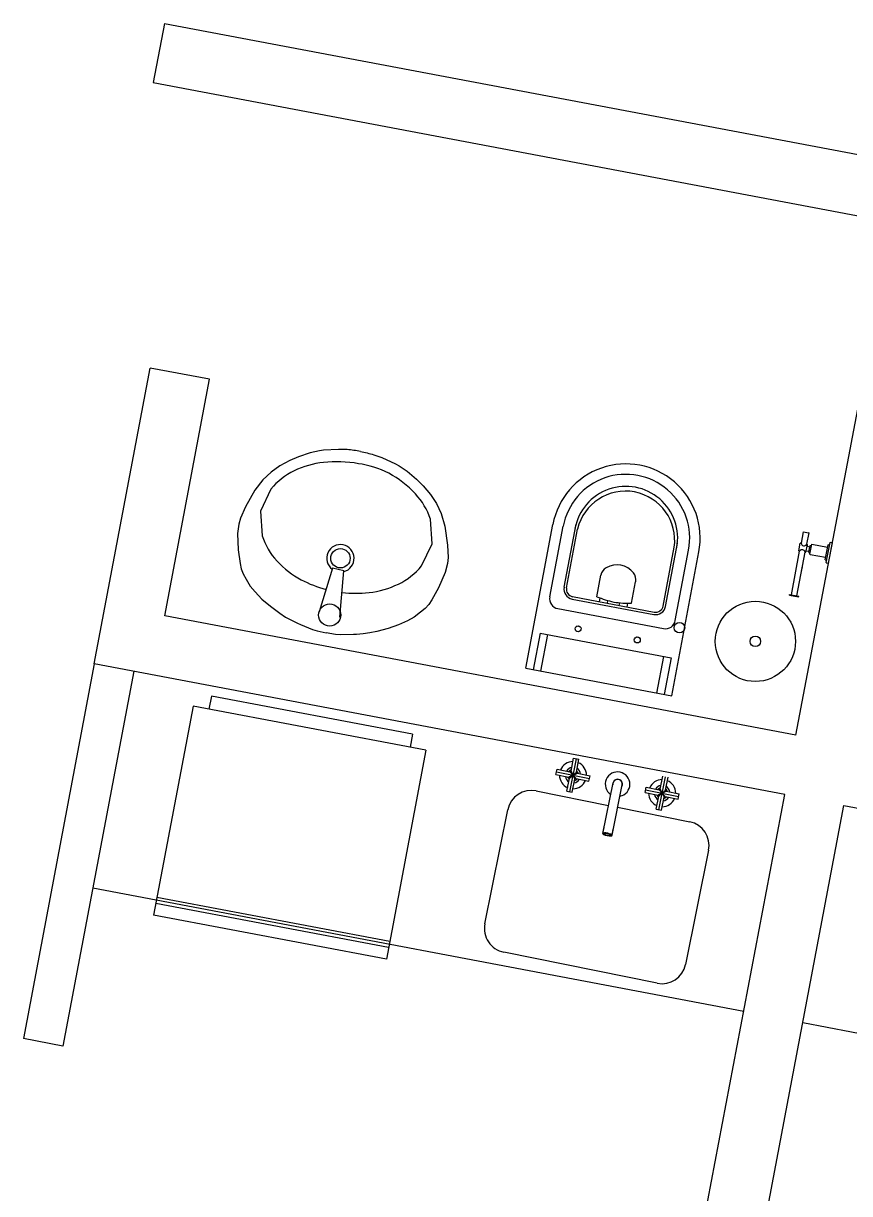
# Model space of a CAD drawing. Header units: inches. Extents: x -18604 to 2753, y -9056 to 3482.
# Drawn here: x -2072.7 to -1867, y -4151.5 to -3860 of the extents above; entities that cross this region are included whole.
import ezdxf

# ---------------------------------------------------------------- set-up
doc = ezdxf.new("R2010")
doc.units = ezdxf.units.IN
doc.linetypes.add('CONTINU', pattern=[0])
for name, color, linetype in [('Linha Fina', 253, 'Continuous'), ('MOVEIS', 2, 'Continuous'), ('Parede', 6, 'Continuous'), ('Parede Baixo', 4, 'Continuous')]:
    doc.layers.add(name, color=color, linetype=linetype)

msp = doc.modelspace()

# ---------------------------------------------------------------- linework, layer by layer
at = {"layer": 'Linha Fina'}
for p, q in [((-1878.53, -3986.65, -1754.51), (-1879.07, -3989.54, -1754.51)), ((-1877.15, -3986.91, -1754.51), (-1877.7, -3989.8, -1754.51)), ((-1877.15, -3986.91, -1754.51), (-1877.7, -3989.8, -1754.51)), ((-1879.63, -3991.42, -1754.51), (-1879.28, -3989.55, -1754.51)), ((-1879.22, -3989.51, -1754.51), (-1879.07, -3989.54, -1754.51)), ((-1877.87, -3991.75, -1754.51), (-1877.51, -3989.89, -1754.51)), ((-1877.7, -3989.8, -1754.51), (-1877.55, -3989.83, -1754.51)), ((-1877.53, -3990.26, -1754.51), (-1876.89, -3990.39, -1754.51)), ((-1877.16, -3991.79, -1754.51), (-1876.84, -3990.12, -1754.51)), ((-1876.89, -3992.24, -1754.51), (-1876.42, -3989.79, -1754.51)), ((-1876.78, -3990.08, -1754.51), (-1876.54, -3990.12, -1754.51)), ((-1876.37, -3989.75, -1754.51), (-1872.49, -3990.48, -1754.51)), ((-1873.08, -3993.63, -1754.51), (-1872.37, -3989.89, -1754.51)), ((-1872.81, -3994.34, -1754.51), (-1871.86, -3989.33, -1754.51)), ((-1872.32, -3989.85, -1754.51), (-1872.02, -3989.91, -1754.51)), ((-1872.23, -3994.5, -1754.51), (-1871.26, -3989.39, -1754.51)), ((-1871.8, -3989.29, -1754.51), (-1871.26, -3989.39, -1754.51)), ((-1881.5, -4002.35, -1754.51), (-1879.45, -3991.51, -1754.51)), ((-1880.12, -4002.61, -1754.51), (-1878.07, -3991.77, -1754.51)), ((-1879.59, -3991.48, -1754.51), (-1879.45, -3991.51, -1754.51)), ((-1878.07, -3991.77, -1754.51), (-1877.92, -3991.79, -1754.51)), ((-1877.75, -3991.39, -1754.51), (-1877.11, -3991.52, -1754.51)), ((-1877.12, -3991.84, -1754.51), (-1876.87, -3991.89, -1754.51)), ((-1876.85, -3992.3, -1754.51), (-1872.97, -3993.04, -1754.51)), ((-1878.97, -3996.52, -1754.51), (-1878.76, -3995.39, -1754.51)), ((-1873.04, -3993.68, -1754.51), (-1872.75, -3993.74, -1754.51)), ((-1872.77, -3994.4, -1754.51), (-1872.23, -3994.5, -1754.51)), ((-1881.97, -4002.49, -1754.51), (-1881.93, -4002.27, -1754.51)), ((-1881.97, -4002.49, -1754.51), (-1879.68, -4002.92, -1754.51)), ((-1881.93, -4002.27, -1754.51), (-1879.64, -4002.7, -1754.51)), ((-1879.68, -4002.92, -1754.51), (-1879.64, -4002.7, -1754.51)), ((-1934.06, -4010.32, -1754.51), (-1934.91, -4010.16, -1754.51)), ((-1919.32, -4013.11, -1754.51), (-1920.17, -4012.95, -1754.51))]:
    msp.add_line(p, q, dxfattribs=at)
at = {"layer": 'Linha Fina', "linetype": 'CONTINU'}
for p in [(-1878.53, -3986.65, -1754.51), (-1877.25, -3986.89, -1754.51)]:
    msp.add_line(p, (-1877.15, -3986.91, -1754.51), dxfattribs=at)
at = {"layer": 'Linha Fina', "color": 253, "lineweight": 0}
for p, q in [((-1881.5, -4002.35, -1754.51), (-1881.09, -4000.19, -1754.51)), ((-1879.71, -4000.45, -1754.51), (-1880.12, -4002.61, -1754.51)), ((-1881.97, -4002.49, -1754.51), (-1881.93, -4002.27, -1754.51)), ((-1879.68, -4002.92, -1754.51), (-1881.97, -4002.49, -1754.51)), ((-1881.93, -4002.27, -1754.51), (-1881.5, -4002.35, -1754.51)), ((-1880.12, -4002.61, -1754.51), (-1879.64, -4002.7, -1754.51)), ((-1879.64, -4002.7, -1754.51), (-1879.68, -4002.92, -1754.51))]:
    msp.add_line(p, q, dxfattribs=at)
at = {"layer": 'Linha Fina'}
for radius in [10, 1.31]:
    msp.add_circle((-1890.46, -4013.97, -1754.51), radius, dxfattribs=at)
for centre, radius, start, end in [((-1879.23, -3989.56, -1754.51), 0.05, 79.2862, 169.2862), ((-1878.34, -3989.43, -1754.51), 0.74, 188.212, 330.3605), ((-1877.52, -3990.22, -1754.51), 0.05, 169.2862, 259.2862), ((-1877.56, -3989.88, -1754.51), 0.05, 349.2862, 79.2862), ((-1876.79, -3990.12, -1754.51), 0.05, 79.2862, 169.2862), ((-1876.55, -3990.17, -1754.51), 0.05, 349.2862, 79.2862), ((-1876.38, -3989.8, -1754.51), 0.05, 79.2862, 169.2862), ((-1872.32, -3989.9, -1754.51), 0.05, 79.2862, 169.2862), ((-1872.01, -3989.86, -1754.51), 0.05, 259.2862, 349.2862), ((-1871.81, -3989.34, -1754.51), 0.05, 79.2862, 169.2862), ((-1879.58, -3991.43, -1754.51), 0.05, 169.2862, 259.2862), ((-1878.8, -3991.87, -1754.51), 0.74, 8.212, 150.3605), ((-1877.91, -3991.74, -1754.51), 0.05, 259.2862, 349.2862), ((-1877.76, -3991.44, -1754.51), 0.05, 79.2862, 169.2862), ((-1877.11, -3991.8, -1754.51), 0.05, 169.2862, 259.2862), ((-1876.84, -3992.25, -1754.51), 0.05, 169.2862, 259.2862), ((-1876.86, -3991.84, -1754.51), 0.05, 259.2862, 349.2862), ((-1873.03, -3993.64, -1754.51), 0.05, 169.2862, 259.2862), ((-1872.76, -3994.35, -1754.51), 0.05, 169.2862, 259.2862), ((-1872.75, -3993.79, -1754.51), 0.05, 349.2862, 79.2862)]:
    msp.add_arc(centre, radius, start, end, dxfattribs=at)
at = {"layer": 'MOVEIS'}
for p, q in [((-1947.66, -4020.69, -1754.51), (-1940.87, -3984.83, -1754.51)), ((-1941.64, -4002.89, -1754.51), (-1938.32, -3985.31, -1754.51)), ((-1938.09, -4000.51, -1754.51), (-1935.11, -3984.76, -1754.51)), ((-1937.5, -4000.62, -1754.51), (-1934.73, -3985.99, -1754.51)), ((-1913.43, -4005.18, -1754.51), (-1910.66, -3990.54, -1754.51)), ((-1912.84, -4005.29, -1754.51), (-1909.86, -3989.54, -1754.51)), ((-1911.3, -4027.57, -1754.51), (-1904.52, -3991.71, -1754.51)), ((-1910.4, -4008.8, -1754.51), (-1907.07, -3991.22, -1754.51)), ((-1995.74, -3995.75, -1754.51), (-1999.11, -4006.59, -1754.51)), ((-1992.95, -3996.41, -1754.51), (-1995.74, -3995.75, -1754.51)), ((-1993.9, -4007.98, -1754.51), (-1992.95, -3996.41, -1754.51)), ((-1929.93, -4002.86, -1754.51), (-1928.92, -3997.48, -1754.51)), ((-1921.29, -4004.49, -1754.51), (-1920.27, -3999.11, -1754.51)), ((-1936.1, -4003.43, -1754.51), (-1915.76, -4007.28, -1754.51)), ((-1935.99, -4002.84, -1754.51), (-1915.65, -4006.69, -1754.51)), ((-1929.26, -4004.12, -1754.51), (-1929.08, -4003.19, -1754.51)), ((-1927.29, -4004.49, -1754.51), (-1927.16, -4003.82, -1754.51)), ((-1924.34, -4005.05, -1754.51), (-1924.22, -4004.37, -1754.51)), ((-1922.38, -4005.42, -1754.51), (-1922.2, -4004.49, -1754.51)), ((-1939.65, -4005.81, -1754.51), (-1913.32, -4010.8, -1754.51)), ((-1944.08, -4011.9, -1754.51), (-1945.81, -4021.04, -1754.51)), ((-1944.08, -4011.9, -1754.51), (-1911.42, -4018.08, -1754.51)), ((-1942.2, -4012.26, -1754.51), (-1943.93, -4021.4, -1754.51)), ((-1913.31, -4017.72, -1754.51), (-1915.04, -4026.86, -1754.51)), ((-1911.42, -4018.08, -1754.51), (-1913.15, -4027.22, -1754.51)), ((-1947.66, -4020.69, -1754.51), (-1911.3, -4027.57, -1754.51)), ((-2025.92, -4027.62, -1691.07), (-2026.53, -4030.86, -1691.07)), ((-1975.81, -4037.1, -1691.07), (-2025.92, -4027.62, -1691.07)), ((-2030.46, -4030.12, -1691.07), (-2040.31, -4082.19, -1691.07)), ((-1972.49, -4041.09, -1691.07), (-2030.46, -4030.12, -1691.07)), ((-1975.81, -4037.1, -1691.07), (-1976.42, -4040.34, -1691.07)), ((-1972.49, -4041.09, -1691.07), (-1982.34, -4093.16, -1691.07)), ((-1940.11, -4047.14, -1754.51), (-1939.85, -4045.81, -1754.51)), ((-1939.85, -4045.81, -1754.51), (-1936.63, -4046.46, -1754.51)), ((-1936.7, -4051.42, -1754.51), (-1935.04, -4043.2, -1754.51)), ((-1936.36, -4046.29, -1754.51), (-1935.71, -4043.07, -1754.51)), ((-1935.71, -4043.07, -1754.51), (-1934.38, -4043.33, -1754.51)), ((-1935.03, -4046.55, -1754.51), (-1934.38, -4043.33, -1754.51)), ((-1940.11, -4047.14, -1754.51), (-1936.89, -4047.79, -1754.51)), ((-1939.98, -4046.48, -1754.51), (-1931.76, -4048.14, -1754.51)), ((-1937.37, -4051.28, -1754.51), (-1936.72, -4048.06, -1754.51)), ((-1936.87, -4047.79, -1754.51), (-1936.89, -4047.79, -1754.51)), ((-1936.89, -4047.79, -1754.51), (-1936.89, -4047.79, -1754.51)), ((-1936.85, -4047.77, -1754.51), (-1936.87, -4047.79, -1754.51)), ((-1936.82, -4047.76, -1754.51), (-1936.85, -4047.77, -1754.51)), ((-1936.79, -4047.75, -1754.51), (-1936.82, -4047.76, -1754.51)), ((-1936.76, -4047.73, -1754.51), (-1936.79, -4047.75, -1754.51)), ((-1936.75, -4047.73, -1754.51), (-1936.76, -4047.73, -1754.51)), ((-1936.74, -4047.72, -1754.51), (-1936.75, -4047.72, -1754.51)), ((-1936.75, -4047.72, -1754.51), (-1936.75, -4047.73, -1754.51)), ((-1936.69, -4047.7, -1754.51), (-1936.74, -4047.72, -1754.51)), ((-1936.72, -4048.06, -1754.51), (-1935.03, -4046.55, -1754.51)), ((-1936.64, -4047.68, -1754.51), (-1936.69, -4047.7, -1754.51)), ((-1936.59, -4047.65, -1754.51), (-1936.64, -4047.68, -1754.51)), ((-1936.63, -4046.46, -1754.51), (-1935.87, -4047.31, -1754.51)), ((-1936.53, -4047.62, -1754.51), (-1936.59, -4047.65, -1754.51)), ((-1936.59, -4047.65, -1754.51), (-1936.59, -4047.65, -1754.51)), ((-1936.59, -4047.65, -1754.51), (-1936.59, -4047.65, -1754.51)), ((-1936.59, -4047.65, -1754.51), (-1936.59, -4047.65, -1754.51)), ((-1936.47, -4047.59, -1754.51), (-1936.53, -4047.62, -1754.51)), ((-1936.41, -4047.56, -1754.51), (-1936.47, -4047.59, -1754.51)), ((-1936.4, -4047.56, -1754.51), (-1936.41, -4047.56, -1754.51)), ((-1936.39, -4047.56, -1754.51), (-1936.4, -4047.56, -1754.51)), ((-1936.38, -4047.55, -1754.51), (-1936.39, -4047.56, -1754.51)), ((-1936.33, -4047.53, -1754.51), (-1936.38, -4047.55, -1754.51)), ((-1936.36, -4046.29, -1754.51), (-1935.87, -4047.31, -1754.51)), ((-1936.27, -4047.5, -1754.51), (-1936.33, -4047.53, -1754.51)), ((-1936.22, -4047.47, -1754.51), (-1936.27, -4047.5, -1754.51)), ((-1936.19, -4047.46, -1754.51), (-1936.22, -4047.47, -1754.51)), ((-1936.16, -4047.45, -1754.51), (-1936.19, -4047.46, -1754.51)), ((-1936.14, -4047.43, -1754.51), (-1936.16, -4047.45, -1754.51)), ((-1936.05, -4047.39, -1754.51), (-1936.14, -4047.43, -1754.51)), ((-1935.96, -4047.35, -1754.51), (-1936.05, -4047.39, -1754.51)), ((-1936.04, -4051.55, -1754.51), (-1935.39, -4048.33, -1754.51)), ((-1935.87, -4047.31, -1754.51), (-1935.96, -4047.35, -1754.51)), ((-1935.87, -4047.31, -1754.51), (-1935.78, -4047.27, -1754.51)), ((-1935.87, -4047.31, -1754.51), (-1935.83, -4047.4, -1754.51)), ((-1935.81, -4047.38, -1754.51), (-1935.87, -4047.31, -1754.51)), ((-1935.83, -4047.4, -1754.51), (-1935.79, -4047.48, -1754.51)), ((-1935.74, -4047.45, -1754.51), (-1935.81, -4047.38, -1754.51)), ((-1935.79, -4047.48, -1754.51), (-1935.75, -4047.57, -1754.51)), ((-1935.78, -4047.27, -1754.51), (-1935.7, -4047.22, -1754.51)), ((-1935.75, -4047.57, -1754.51), (-1935.73, -4047.6, -1754.51)), ((-1935.68, -4047.53, -1754.51), (-1935.74, -4047.45, -1754.51)), ((-1935.73, -4047.6, -1754.51), (-1935.72, -4047.63, -1754.51)), ((-1935.72, -4047.63, -1754.51), (-1935.71, -4047.66, -1754.51)), ((-1935.71, -4047.66, -1754.51), (-1935.68, -4047.71, -1754.51)), ((-1935.7, -4047.22, -1754.51), (-1935.61, -4047.18, -1754.51)), ((-1935.66, -4047.55, -1754.51), (-1935.68, -4047.53, -1754.51)), ((-1935.68, -4047.71, -1754.51), (-1935.65, -4047.77, -1754.51)), ((-1935.64, -4047.57, -1754.51), (-1935.66, -4047.55, -1754.51)), ((-1935.65, -4047.77, -1754.51), (-1935.63, -4047.82, -1754.51)), ((-1935.62, -4047.6, -1754.51), (-1935.64, -4047.57, -1754.51)), ((-1935.63, -4047.82, -1754.51), (-1935.62, -4047.83, -1754.51)), ((-1935.58, -4047.64, -1754.51), (-1935.62, -4047.6, -1754.51)), ((-1935.62, -4047.83, -1754.51), (-1935.62, -4047.84, -1754.51)), ((-1935.62, -4047.84, -1754.51), (-1935.62, -4047.84, -1754.51)), ((-1935.62, -4047.84, -1754.51), (-1935.59, -4047.9, -1754.51)), ((-1935.61, -4047.18, -1754.51), (-1935.58, -4047.17, -1754.51)), ((-1935.59, -4047.9, -1754.51), (-1935.56, -4047.96, -1754.51)), ((-1935.58, -4047.17, -1754.51), (-1935.55, -4047.16, -1754.51)), ((-1935.54, -4047.69, -1754.51), (-1935.58, -4047.64, -1754.51)), ((-1935.56, -4047.96, -1754.51), (-1935.53, -4048.02, -1754.51)), ((-1935.55, -4047.16, -1754.51), (-1935.52, -4047.14, -1754.51)), ((-1935.5, -4047.73, -1754.51), (-1935.54, -4047.69, -1754.51)), ((-1935.53, -4048.02, -1754.51), (-1935.53, -4048.02, -1754.51)), ((-1935.53, -4048.02, -1754.51), (-1935.53, -4048.03, -1754.51)), ((-1935.53, -4048.03, -1754.51), (-1935.53, -4048.03, -1754.51)), ((-1935.53, -4048.03, -1754.51), (-1935.5, -4048.08, -1754.51)), ((-1935.52, -4047.14, -1754.51), (-1935.47, -4047.12, -1754.51)), ((-1935.49, -4047.74, -1754.51), (-1935.5, -4047.73, -1754.51)), ((-1935.5, -4048.08, -1754.51), (-1935.48, -4048.13, -1754.51)), ((-1935.48, -4047.74, -1754.51), (-1935.49, -4047.74, -1754.51)), ((-1935.48, -4047.75, -1754.51), (-1935.48, -4047.74, -1754.51)), ((-1935.43, -4047.8, -1754.51), (-1935.48, -4047.75, -1754.51)), ((-1935.48, -4048.13, -1754.51), (-1935.46, -4048.17, -1754.51)), ((-1935.47, -4047.12, -1754.51), (-1935.41, -4047.09, -1754.51)), ((-1935.46, -4048.17, -1754.51), (-1935.46, -4048.18, -1754.51)), ((-1935.46, -4048.18, -1754.51), (-1935.45, -4048.19, -1754.51)), ((-1935.45, -4048.19, -1754.51), (-1935.45, -4048.19, -1754.51)), ((-1935.45, -4048.19, -1754.51), (-1935.43, -4048.23, -1754.51)), ((-1935.39, -4047.85, -1754.51), (-1935.43, -4047.8, -1754.51)), ((-1935.43, -4048.23, -1754.51), (-1935.42, -4048.26, -1754.51)), ((-1935.42, -4048.26, -1754.51), (-1935.41, -4048.29, -1754.51)), ((-1935.41, -4047.09, -1754.51), (-1935.36, -4047.06, -1754.51)), ((-1935.41, -4048.29, -1754.51), (-1935.39, -4048.31, -1754.51)), ((-1935.35, -4047.9, -1754.51), (-1935.39, -4047.85, -1754.51)), ((-1935.39, -4048.31, -1754.51), (-1935.39, -4048.32, -1754.51)), ((-1935.39, -4048.32, -1754.51), (-1935.39, -4048.33, -1754.51)), ((-1935.36, -4047.06, -1754.51), (-1935.35, -4047.06, -1754.51)), ((-1935.35, -4047.06, -1754.51), (-1935.34, -4047.06, -1754.51)), ((-1935.34, -4047.9, -1754.51), (-1935.35, -4047.9, -1754.51)), ((-1935.34, -4047.05, -1754.51), (-1935.28, -4047.02, -1754.51)), ((-1935.34, -4047.06, -1754.51), (-1935.34, -4047.05, -1754.51)), ((-1935.34, -4047.91, -1754.51), (-1935.34, -4047.9, -1754.51)), ((-1935.34, -4047.9, -1754.51), (-1935.34, -4047.9, -1754.51)), ((-1935.3, -4047.95, -1754.51), (-1935.34, -4047.91, -1754.51)), ((-1935.27, -4047.99, -1754.51), (-1935.3, -4047.95, -1754.51)), ((-1935.28, -4047.02, -1754.51), (-1935.22, -4047, -1754.51)), ((-1935.23, -4048.02, -1754.51), (-1935.27, -4047.99, -1754.51)), ((-1935.23, -4048.03, -1754.51), (-1935.23, -4048.02, -1754.51)), ((-1935.22, -4048.04, -1754.51), (-1935.23, -4048.03, -1754.51)), ((-1935.22, -4047, -1754.51), (-1935.16, -4046.97, -1754.51)), ((-1935.19, -4048.07, -1754.51), (-1935.22, -4048.04, -1754.51)), ((-1935.22, -4048.04, -1754.51), (-1935.22, -4048.04, -1754.51)), ((-1935.17, -4048.09, -1754.51), (-1935.19, -4048.07, -1754.51)), ((-1935.15, -4048.12, -1754.51), (-1935.17, -4048.09, -1754.51)), ((-1935.16, -4046.97, -1754.51), (-1935.16, -4046.97, -1754.51)), ((-1935.16, -4046.97, -1754.51), (-1935.15, -4046.97, -1754.51)), ((-1935.15, -4046.96, -1754.51), (-1935.1, -4046.94, -1754.51)), ((-1935.15, -4046.97, -1754.51), (-1935.15, -4046.96, -1754.51)), ((-1935.13, -4048.14, -1754.51), (-1935.15, -4048.12, -1754.51)), ((-1935.12, -4048.15, -1754.51), (-1935.13, -4048.14, -1754.51)), ((-1935.12, -4048.15, -1754.51), (-1931.9, -4048.8, -1754.51)), ((-1935.12, -4048.15, -1754.51), (-1935.12, -4048.15, -1754.51)), ((-1935.1, -4046.94, -1754.51), (-1935.05, -4046.92, -1754.51)), ((-1935.05, -4046.92, -1754.51), (-1935.01, -4046.9, -1754.51)), ((-1935.01, -4046.9, -1754.51), (-1935, -4046.89, -1754.51)), ((-1935, -4046.89, -1754.51), (-1934.99, -4046.89, -1754.51)), ((-1934.99, -4046.89, -1754.51), (-1934.95, -4046.87, -1754.51)), ((-1934.99, -4046.89, -1754.51), (-1934.99, -4046.89, -1754.51)), ((-1934.95, -4046.87, -1754.51), (-1934.92, -4046.85, -1754.51)), ((-1934.92, -4046.85, -1754.51), (-1934.89, -4046.84, -1754.51)), ((-1934.89, -4046.84, -1754.51), (-1934.87, -4046.83, -1754.51)), ((-1934.87, -4046.83, -1754.51), (-1934.86, -4046.82, -1754.51)), ((-1934.86, -4046.82, -1754.51), (-1934.85, -4046.82, -1754.51)), ((-1934.85, -4046.82, -1754.51), (-1931.63, -4047.47, -1754.51)), ((-1931.9, -4048.8, -1754.51), (-1931.63, -4047.47, -1754.51)), ((-1914.5, -4055.9, -1754.51), (-1912.84, -4047.68, -1754.51)), ((-1914.16, -4050.77, -1754.51), (-1913.51, -4047.55, -1754.51)), ((-1912.82, -4051.04, -1754.51), (-1912.17, -4047.82, -1754.51)), ((-1945.02, -4051.22, -1817.95), (-1927.05, -4054.85, -1817.95)), ((-1937.37, -4051.28, -1754.51), (-1936.04, -4051.55, -1754.51)), ((-1928.44, -4061.82, -1754.51), (-1925.9, -4049.24, -1754.51)), ((-1926.15, -4062.28, -1754.51), (-1923.61, -4049.71, -1754.51)), ((-1917.91, -4051.63, -1754.51), (-1917.64, -4050.3, -1754.51)), ((-1917.91, -4051.63, -1754.51), (-1914.69, -4052.28, -1754.51)), ((-1917.78, -4050.96, -1754.51), (-1909.56, -4052.62, -1754.51)), ((-1917.64, -4050.3, -1754.51), (-1914.42, -4050.95, -1754.51)), ((-1914.51, -4052.55, -1754.51), (-1912.82, -4051.04, -1754.51)), ((-1914.42, -4050.95, -1754.51), (-1913.67, -4051.79, -1754.51)), ((-1914.16, -4050.77, -1754.51), (-1913.18, -4052.81, -1754.51)), ((-1913.67, -4051.79, -1754.51), (-1913.76, -4051.83, -1754.51)), ((-1913.67, -4051.79, -1754.51), (-1912.65, -4051.3, -1754.51)), ((-1913.6, -4051.86, -1754.51), (-1913.67, -4051.79, -1754.51)), ((-1912.65, -4051.3, -1754.51), (-1909.43, -4051.96, -1754.51)), ((-1915.16, -4055.76, -1754.51), (-1914.51, -4052.55, -1754.51)), ((-1914.67, -4052.27, -1754.51), (-1914.69, -4052.28, -1754.51)), ((-1914.69, -4052.28, -1754.51), (-1914.69, -4052.28, -1754.51)), ((-1914.65, -4052.26, -1754.51), (-1914.67, -4052.27, -1754.51)), ((-1914.62, -4052.24, -1754.51), (-1914.65, -4052.26, -1754.51)), ((-1914.59, -4052.23, -1754.51), (-1914.62, -4052.24, -1754.51)), ((-1914.55, -4052.21, -1754.51), (-1914.59, -4052.23, -1754.51)), ((-1914.54, -4052.21, -1754.51), (-1914.55, -4052.21, -1754.51)), ((-1914.55, -4052.21, -1754.51), (-1914.55, -4052.21, -1754.51)), ((-1914.49, -4052.18, -1754.51), (-1914.54, -4052.2, -1754.51)), ((-1914.54, -4052.2, -1754.51), (-1914.54, -4052.21, -1754.51)), ((-1914.44, -4052.16, -1754.51), (-1914.49, -4052.18, -1754.51)), ((-1914.39, -4052.14, -1754.51), (-1914.44, -4052.16, -1754.51)), ((-1914.38, -4052.13, -1754.51), (-1914.39, -4052.13, -1754.51)), ((-1914.39, -4052.13, -1754.51), (-1914.39, -4052.13, -1754.51)), ((-1914.39, -4052.13, -1754.51), (-1914.39, -4052.14, -1754.51)), ((-1914.33, -4052.1, -1754.51), (-1914.38, -4052.13, -1754.51)), ((-1914.27, -4052.08, -1754.51), (-1914.33, -4052.1, -1754.51)), ((-1914.2, -4052.05, -1754.51), (-1914.27, -4052.08, -1754.51)), ((-1914.19, -4052.04, -1754.51), (-1914.2, -4052.04, -1754.51)), ((-1914.2, -4052.04, -1754.51), (-1914.2, -4052.05, -1754.51)), ((-1914.18, -4052.04, -1754.51), (-1914.19, -4052.04, -1754.51)), ((-1914.13, -4052.01, -1754.51), (-1914.18, -4052.04, -1754.51)), ((-1914.07, -4051.98, -1754.51), (-1914.13, -4052.01, -1754.51)), ((-1914.02, -4051.96, -1754.51), (-1914.07, -4051.98, -1754.51)), ((-1913.99, -4051.94, -1754.51), (-1914.02, -4051.96, -1754.51)), ((-1913.96, -4051.93, -1754.51), (-1913.99, -4051.94, -1754.51)), ((-1913.93, -4051.92, -1754.51), (-1913.96, -4051.93, -1754.51)), ((-1913.85, -4051.88, -1754.51), (-1913.93, -4051.92, -1754.51)), ((-1913.76, -4051.83, -1754.51), (-1913.85, -4051.88, -1754.51)), ((-1913.83, -4056.03, -1754.51), (-1913.18, -4052.81, -1754.51)), ((-1913.54, -4051.94, -1754.51), (-1913.6, -4051.86, -1754.51)), ((-1913.47, -4052.01, -1754.51), (-1913.54, -4051.94, -1754.51)), ((-1913.45, -4052.03, -1754.51), (-1913.47, -4052.01, -1754.51)), ((-1913.43, -4052.06, -1754.51), (-1913.45, -4052.03, -1754.51)), ((-1913.41, -4052.08, -1754.51), (-1913.43, -4052.06, -1754.51)), ((-1913.37, -4052.12, -1754.51), (-1913.41, -4052.08, -1754.51)), ((-1913.33, -4052.17, -1754.51), (-1913.37, -4052.12, -1754.51)), ((-1913.29, -4052.21, -1754.51), (-1913.33, -4052.17, -1754.51)), ((-1913.29, -4052.22, -1754.51), (-1913.29, -4052.21, -1754.51)), ((-1913.28, -4052.23, -1754.51), (-1913.29, -4052.22, -1754.51)), ((-1913.27, -4052.23, -1754.51), (-1913.28, -4052.23, -1754.51)), ((-1913.23, -4052.28, -1754.51), (-1913.27, -4052.23, -1754.51)), ((-1913.19, -4052.33, -1754.51), (-1913.23, -4052.28, -1754.51)), ((-1913.14, -4052.38, -1754.51), (-1913.19, -4052.33, -1754.51)), ((-1913.14, -4052.39, -1754.51), (-1913.14, -4052.38, -1754.51)), ((-1913.14, -4052.38, -1754.51), (-1913.14, -4052.38, -1754.51)), ((-1913.1, -4052.43, -1754.51), (-1913.14, -4052.39, -1754.51)), ((-1913.14, -4052.39, -1754.51), (-1913.14, -4052.39, -1754.51)), ((-1913.06, -4052.47, -1754.51), (-1913.1, -4052.43, -1754.51)), ((-1913.03, -4052.51, -1754.51), (-1913.06, -4052.47, -1754.51)), ((-1913.02, -4052.52, -1754.51), (-1913.03, -4052.51, -1754.51)), ((-1913.03, -4052.51, -1754.51), (-1913.03, -4052.51, -1754.51)), ((-1912.99, -4052.55, -1754.51), (-1913.02, -4052.52, -1754.51)), ((-1913.02, -4052.52, -1754.51), (-1913.02, -4052.52, -1754.51)), ((-1912.97, -4052.58, -1754.51), (-1912.99, -4052.55, -1754.51)), ((-1912.95, -4052.6, -1754.51), (-1912.97, -4052.58, -1754.51)), ((-1912.93, -4052.62, -1754.51), (-1912.95, -4052.6, -1754.51)), ((-1912.92, -4052.63, -1754.51), (-1912.93, -4052.62, -1754.51)), ((-1912.92, -4052.64, -1754.51), (-1912.92, -4052.63, -1754.51)), ((-1912.92, -4052.64, -1754.51), (-1909.7, -4053.29, -1754.51)), ((-1909.7, -4053.29, -1754.51), (-1909.43, -4051.96, -1754.51)), ((-1957.83, -4084.34, -1817.95), (-1952.09, -4055.92, -1817.95)), ((-1924.76, -4055.31, -1817.95), (-1906.79, -4058.94, -1817.95)), ((-1915.16, -4055.76, -1754.51), (-1913.83, -4056.03, -1754.51)), ((-1928.45, -4061.84, -1754.51), (-1928.14, -4060.31, -1754.51)), ((-1928.31, -4061.74, -1754.51), (-1928.44, -4061.82, -1754.51)), ((-1928.44, -4061.82, -1754.51), (-1928.41, -4061.95, -1754.51)), ((-1928.41, -4061.95, -1754.51), (-1928.2, -4062.1, -1754.51)), ((-1928.03, -4061.7, -1754.51), (-1928.31, -4061.74, -1754.51)), ((-1928.22, -4061.93, -1754.51), (-1928.17, -4061.83, -1754.51)), ((-1928.09, -4062.06, -1754.51), (-1928.22, -4061.93, -1754.51)), ((-1928.2, -4062.1, -1754.51), (-1927.83, -4062.25, -1754.51)), ((-1928.17, -4061.83, -1754.51), (-1927.96, -4061.78, -1754.51)), ((-1927.78, -4062.2, -1754.51), (-1928.09, -4062.06, -1754.51)), ((-1927.66, -4061.71, -1754.51), (-1928.03, -4061.7, -1754.51)), ((-1927.96, -4061.78, -1754.51), (-1927.64, -4061.78, -1754.51)), ((-1927.83, -4062.25, -1754.51), (-1927.36, -4062.37, -1754.51)), ((-1927.35, -4062.31, -1754.51), (-1927.78, -4062.2, -1754.51)), ((-1927.24, -4061.78, -1754.51), (-1927.66, -4061.71, -1754.51)), ((-1927.64, -4061.78, -1754.51), (-1927.25, -4061.83, -1754.51)), ((-1927.36, -4062.37, -1754.51), (-1926.87, -4062.44, -1754.51)), ((-1926.91, -4062.37, -1754.51), (-1927.35, -4062.31, -1754.51)), ((-1927.25, -4061.83, -1754.51), (-1926.87, -4061.93, -1754.51)), ((-1926.83, -4061.88, -1754.51), (-1927.24, -4061.78, -1754.51)), ((-1926.57, -4062.36, -1754.51), (-1926.91, -4062.37, -1754.51)), ((-1926.87, -4061.93, -1754.51), (-1926.57, -4062.06, -1754.51)), ((-1926.87, -4062.44, -1754.51), (-1926.48, -4062.44, -1754.51)), ((-1926.48, -4062.01, -1754.51), (-1926.83, -4061.88, -1754.51)), ((-1926.57, -4062.06, -1754.51), (-1926.4, -4062.19, -1754.51)), ((-1926.39, -4062.29, -1754.51), (-1926.57, -4062.36, -1754.51)), ((-1926.24, -4062.15, -1754.51), (-1926.48, -4062.01, -1754.51)), ((-1926.48, -4062.44, -1754.51), (-1926.23, -4062.39, -1754.51)), ((-1926.4, -4062.19, -1754.51), (-1926.39, -4062.29, -1754.51)), ((-1926.15, -4062.28, -1754.51), (-1926.24, -4062.15, -1754.51)), ((-1926.23, -4062.39, -1754.51), (-1926.15, -4062.28, -1754.51)), ((-1926.15, -4062.3, -1754.51), (-1925.84, -4060.77, -1754.51)), ((-1902.1, -4066.01, -1817.95), (-1907.84, -4094.44, -1817.95)), ((-1893.35, -4106.15, -1754.51), (-2055.48, -4075.48, -1754.51)), ((-1981.51, -4088.74, -1691.07), (-2039.48, -4077.77, -1691.07)), ((-1981.79, -4090.22, -1691.07), (-2039.76, -4079.25, -1691.07)), ((-1982.34, -4093.16, -1691.07), (-2040.31, -4082.19, -1691.07)), ((-1914.91, -4099.13, -1817.95), (-1953.13, -4091.41, -1817.95)), ((-1878.61, -4108.94, -1754.51), (-1716.49, -4139.61, -1754.51))]:
    msp.add_line(p, q, dxfattribs=at)
for points in [[(-1988.76, -3966.67, 0.021013), (-1992.11, -3966.22), (-1994.24, -3966.17), (-1998.01, -3966.38), (-1999.01, -3966.49), (-2001.32, -3967), (-2004.23, -3967.98), (-2006.41, -3968.94), (-2008.86, -3970.28), (-2011.05, -3971.82), (-2013.11, -3973.73), (-2015.11, -3976.29), (-2017.46, -3980.48), (-2018.69, -3983.31), (-2019.12, -3984.75), (-2019.39, -3987.07), (-2019.22, -3991.16), (-2018.79, -3994.61), (-2018.47, -3995.93), (-2017.98, -3997.18), (-2017.3, -3998.51), (-2016.24, -4000.19), (-2015.06, -4001.67), (-2013.34, -4003.44), (-2011.23, -4005.24), (-2008.89, -4006.99), (-2007.44, -4007.92), (-2006, -4008.73), (-2004.5, -4009.47), (-2003.76, -4009.8), (-2000.71, -4011.01), (-1999.57, -4011.37), (-1997.32, -4011.87)], [(-1988.76, -3966.67, -0.021013), (-1985.49, -3967.48), (-1983.48, -3968.21), (-1980.05, -3969.78), (-1979.16, -3970.25), (-1977.2, -3971.56), (-1974.84, -3973.54), (-1973.16, -3975.23), (-1971.38, -3977.37), (-1969.9, -3979.6), (-1968.68, -3982.13), (-1967.75, -3985.26), (-1967.1, -3990.01), (-1966.98, -3993.1), (-1967.11, -3994.59), (-1967.71, -3996.84), (-1969.36, -4000.6), (-1971.02, -4003.65), (-1971.8, -4004.76), (-1972.71, -4005.75), (-1973.83, -4006.74), (-1975.44, -4007.91), (-1977.08, -4008.86), (-1979.32, -4009.88), (-1981.94, -4010.79), (-1984.76, -4011.55), (-1986.45, -4011.89), (-1988.09, -4012.12), (-1989.75, -4012.27), (-1990.57, -4012.3), (-1993.84, -4012.31), (-1995.03, -4012.23), (-1997.32, -4011.87)]]:
    msp.add_lwpolyline(points, format="xyb", dxfattribs=at)
at = {"layer": 'MOVEIS', "elevation": -1754.51}
for points in [[(-1970.96, -3989.65), (-1971.37, -3983.55, 0.106201), (-1975.1, -3977.24, 0.085317), (-1981.76, -3972.11, 0.090539), (-1989.33, -3969.72, 0.074778), (-1998.01, -3969.4, 0.085317), (-2005.33, -3971.52, 0.106201), (-2011.1, -3976.03), (-2013.71, -3981.56), (-2013.3, -3987.67, 0.106201), (-2009.58, -3993.98, 0.085317), (-2003.54, -3998.62, 0.056769), (-1997.38, -4001.03, 0.074778)], [(-1993.39, -4001.79, 0.057807), (-1986.67, -4001.82, 0.085317), (-1979.35, -3999.7, 0.106201), (-1973.57, -3995.18), (-1970.96, -3989.65)]]:
    msp.add_lwpolyline(points, format="xyb", dxfattribs=at)
at = {"layer": 'MOVEIS'}
for centre, radius in [((-1993.79, -3993.28, -1754.51), 2.41), ((-1996.46, -4007.41, -1754.51), 2.77), ((-1934.6, -4010.85, -1754.51), 0.75), ((-1909.37, -4010.57, -1754.51), 1.31), ((-1919.86, -4013.63, -1754.51), 0.75)]:
    msp.add_circle(centre, radius, dxfattribs=at)
for centre, radius, start, end in [((-1922.7, -3988.27, -1754.51), 18.5, 349.2862, 169.2862), ((-1922.7, -3988.27, -1754.51), 15.9, 349.2862, 169.2862), ((-1922.7, -3988.27, -1754.51), 12.9, 349.2862, 169.2862), ((-1922.8, -3988.81, -1754.51), 12.26, 351.8868, 166.6857), ((-1993.79, -3993.28, -1754.51), 3.41, 283.9987, 233.2782), ((-1926.26, -3997.98, -1754.51), 2.7, 120.1185, 169.2862), ((-1924.96, -4000.23, -1754.51), 5.3, 38.454, 120.1185), ((-1922.92, -3998.61, -1754.51), 2.7, 349.2862, 38.454), ((-1935.63, -4000.98, -1754.51), 2.5, 169.2862, 259.2862), ((-1935.63, -4000.98, -1754.51), 1.9, 169.2862, 259.2862), ((-1939.19, -4003.36, -1754.51), 2.5, 169.2862, 259.2862), ((-1920.57, -3980.3, -1754.51), 24.42, 247.4532, 257.8598), ((-1921.76, -3980.08, -1754.51), 24.42, 260.7127, 271.1193), ((-1915.29, -4004.82, -1754.51), 2.5, 259.2862, 349.2862), ((-1915.29, -4004.82, -1754.51), 1.9, 259.2862, 349.2862), ((-1912.86, -4008.34, -1754.51), 2.5, 259.2862, 349.2862), ((-1935.87, -4047.31, -1754.51), 3.38, 90.1967, 156.9674), ((-1935.87, -4047.31, -1754.51), 1.93, 99.1837, 147.9798), ((-1935.87, -4047.31, -1754.51), 1.93, 9.1874, 57.9765), ((-1935.87, -4047.31, -1754.51), 3.38, 0.1987, 66.9658), ((-1935.87, -4047.31, -1754.51), 3.38, 180.198, 246.9693), ((-1935.87, -4047.31, -1754.51), 1.93, 189.1852, 237.9824), ((-1935.87, -4047.31, -1754.51), 1.39, 197.7786, 229.3916), ((-1935.87, -4047.31, -1754.51), 1.36, 198.582, 228.5877), ((-1935.87, -4047.31, -1754.51), 1.39, 107.7743, 139.386), ((-1935.87, -4047.31, -1754.51), 1.36, 108.5786, 138.5822), ((-1936.94, -4048.02, -1754.51), 0.226, 348.5592, 78.6085), ((-1936.58, -4046.24, -1754.51), 0.226, 258.5581, 348.6074), ((-1935.87, -4047.31, -1754.51), 3.38, 270.2003, 336.968), ((-1935.87, -4047.31, -1754.51), 1.93, 279.1896, 327.9797), ((-1935.87, -4047.31, -1754.51), 1.39, 287.7842, 319.3874), ((-1935.87, -4047.31, -1754.51), 1.36, 288.588, 318.5844), ((-1935.16, -4048.38, -1754.51), 0.226, 78.5578, 168.6092), ((-1934.8, -4046.6, -1754.51), 0.226, 168.5574, 258.6084), ((-1935.87, -4047.31, -1754.51), 1.39, 17.7801, 49.3819), ((-1935.87, -4047.31, -1754.51), 1.36, 18.5843, 48.5785), ((-1924.77, -4049.55, -1754.51), 3.06, 281.0157, 236.1504), ((-1924.77, -4049.55, -1754.51), 1.22, 331.1354, 186.0307), ((-1924.77, -4049.55, -1754.51), 1.17, 352.3134, 164.8527), ((-1913.67, -4051.79, -1754.51), 3.38, 90.1967, 156.9674), ((-1913.67, -4051.79, -1754.51), 3.38, 0.1986, 66.9657), ((-1946.21, -4057.1, -1817.95), 6, 78.583, 168.583), ((-1913.67, -4051.79, -1754.51), 1.93, 99.183, 147.9786), ((-1913.67, -4051.79, -1754.51), 1.39, 107.7743, 139.386), ((-1913.67, -4051.79, -1754.51), 1.36, 108.5785, 138.5821), ((-1914.38, -4050.72, -1754.51), 0.226, 258.5581, 348.6076), ((-1912.6, -4051.08, -1754.51), 0.226, 168.5576, 258.6091), ((-1913.67, -4051.79, -1754.51), 1.36, 18.5843, 48.5784), ((-1913.67, -4051.79, -1754.51), 1.39, 17.7801, 49.3819), ((-1913.67, -4051.79, -1754.51), 1.93, 9.1862, 57.9758), ((-1913.67, -4051.79, -1754.51), 3.38, 180.1981, 246.9694), ((-1913.67, -4051.79, -1754.51), 1.93, 189.1864, 237.9831), ((-1913.67, -4051.79, -1754.51), 1.39, 197.7787, 229.3916), ((-1913.67, -4051.79, -1754.51), 1.36, 198.582, 228.5877), ((-1914.74, -4052.5, -1754.51), 0.226, 348.5581, 78.6087), ((-1913.67, -4051.79, -1754.51), 3.38, 270.2004, 336.968), ((-1913.67, -4051.79, -1754.51), 1.93, 279.1903, 327.9809), ((-1913.67, -4051.79, -1754.51), 1.36, 288.5878, 318.5843), ((-1913.67, -4051.79, -1754.51), 1.39, 287.7844, 319.3874), ((-1912.96, -4052.86, -1754.51), 0.226, 78.5574, 168.6081), ((-1907.98, -4064.82, -1817.95), 6, 348.583, 78.583), ((-1951.95, -4085.53, -1817.95), 6, 168.583, 258.583), ((-1913.72, -4093.25, -1817.95), 6, 258.583, 348.583)]:
    msp.add_arc(centre, radius, start, end, dxfattribs=at)
at = {"layer": 'Parede'}
for p, q in [((-2037.61, -3860.04, -1754.51), (-2040.4, -3874.78, -1754.51)), ((-2037.61, -3860.04, -1754.51), (-1654.41, -3932.54, -1754.51)), ((-2040.4, -3874.78, -1754.51), (-1856.17, -3909.64, -1754.51)), ((-1880.34, -4037.37, -1754.51), (-1856.17, -3909.64, -1754.51)), ((-2055.08, -4019.58, -1754.51), (-2041.13, -3945.88, -1754.51)), ((-2026.4, -3948.67, -1754.51), (-2041.13, -3945.88, -1754.51)), ((-2037.55, -4007.63, -1754.51), (-2026.4, -3948.67, -1754.51)), ((-1880.34, -4037.37, -1754.51), (-2037.55, -4007.63, -1754.51)), ((-1883.13, -4052.11, -1754.51), (-2055.08, -4019.58, -1754.51)), ((-1868.39, -4054.9, -1754.51), (-1696.44, -4087.43, -1754.51))]:
    msp.add_line(p, q, dxfattribs=at)
at = {"layer": 'Parede Baixo'}
for p, q in [((-2055.08, -4019.58, -1754.51), (-2072.74, -4112.92, -1754.51)), ((-2045.25, -4021.43, -1754.51), (-2062.91, -4114.78, -1754.51)), ((-1983.51, -4582.7, -1754.51), (-1883.13, -4052.11, -1754.51)), ((-1968.78, -4585.48, -1754.51), (-1868.39, -4054.9, -1754.51)), ((-2062.91, -4114.78, -1754.51), (-2072.74, -4112.92, -1754.51))]:
    msp.add_line(p, q, dxfattribs=at)

doc.saveas('drawing.dxf')
